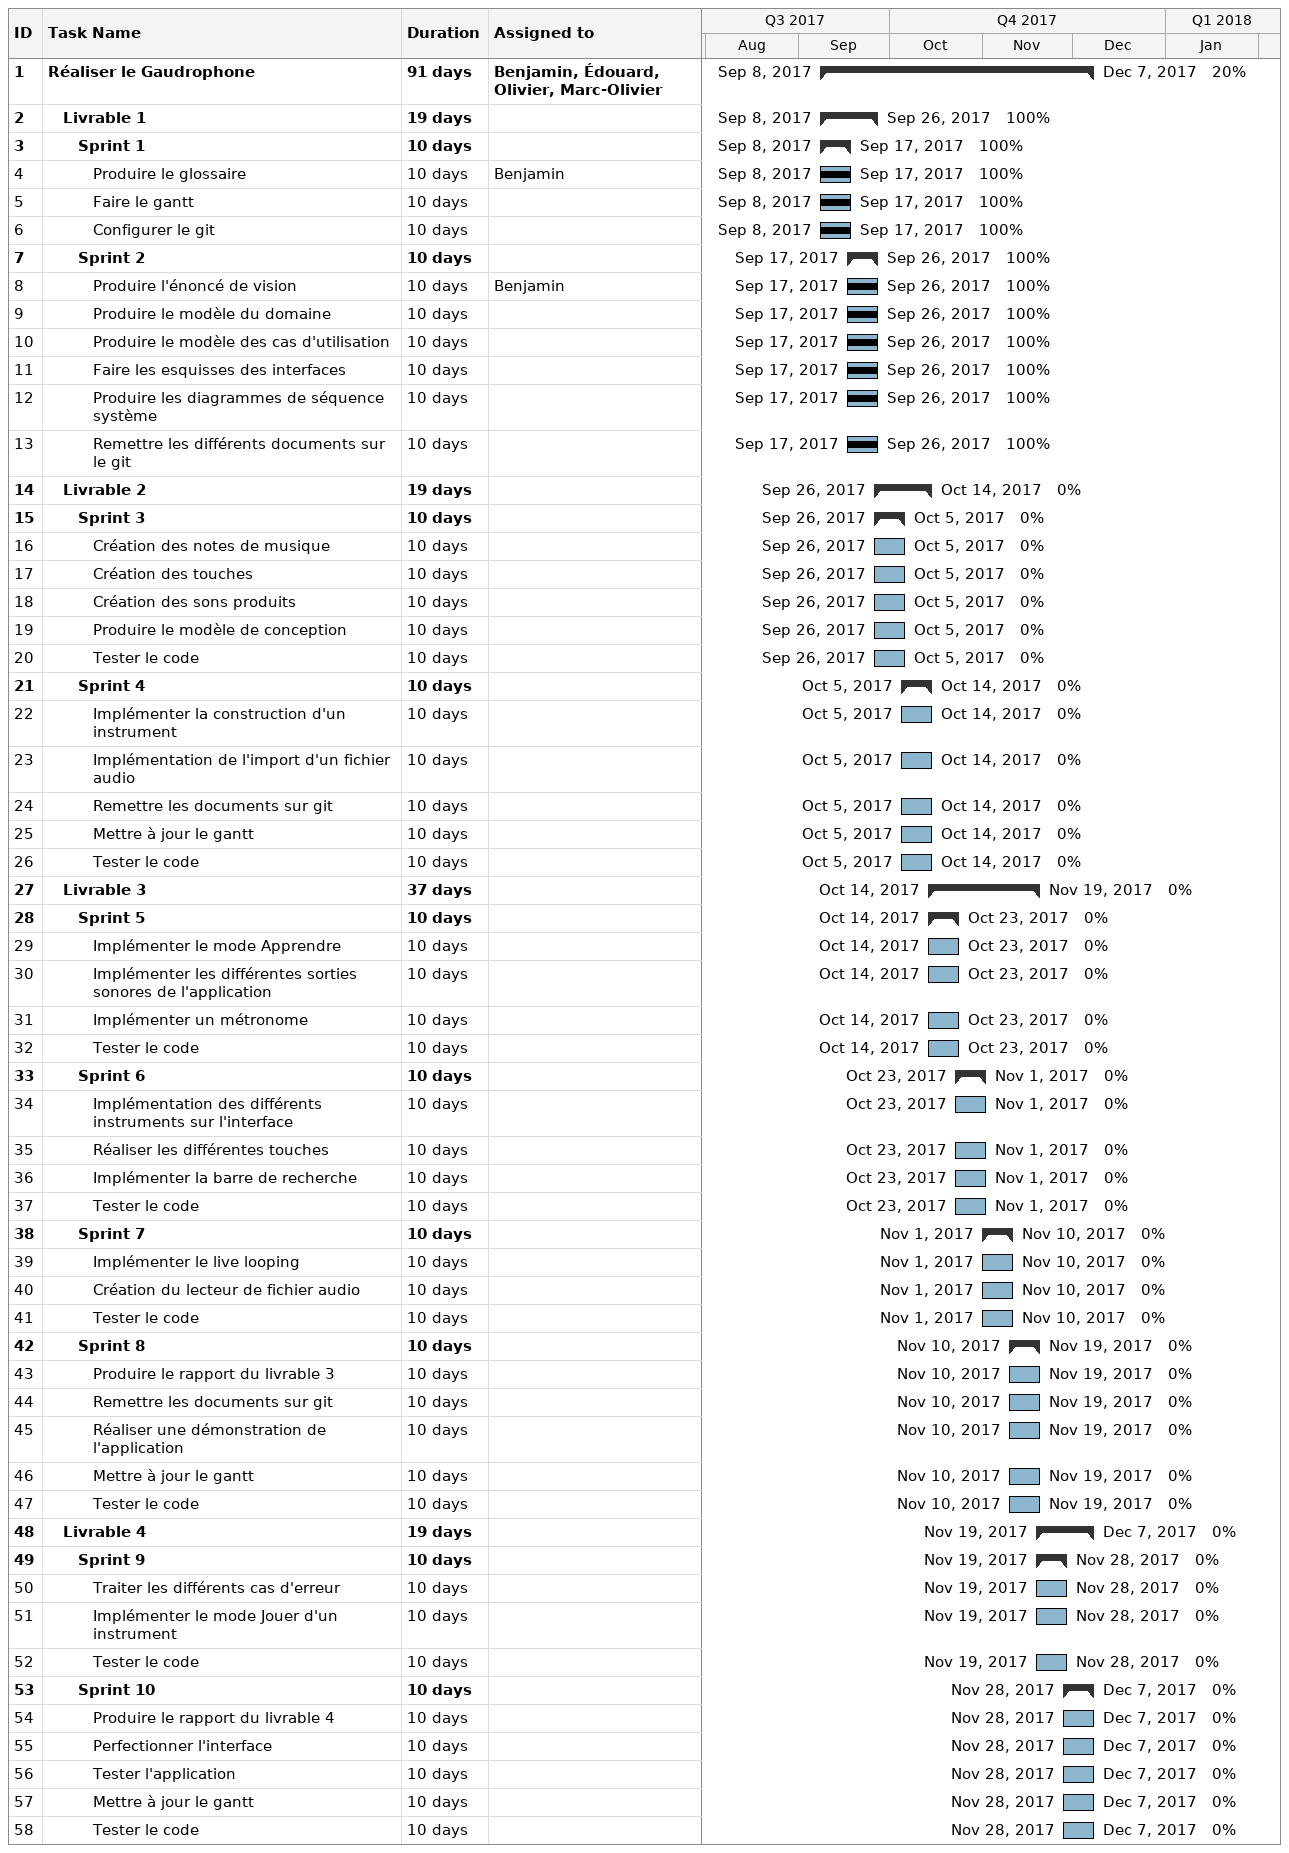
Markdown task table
| ID | Level | Task | Duration | Start | Finish | Resources | % complete |
|---|---|---|---|---|---|---|---|
| 1 | 1 | **Réaliser le Gaudrophone** | 91d | 2017-09-08 | 2017-12-07 | Benjamin, Édouard, Olivier, Marc-Olivier | 20 |
| 2 | 2 | **Livrable 1** | 19d | 2017-09-08 | 2017-09-26 |  | 100 |
| 3 | 3 | **Sprint 1** | 10d | 2017-09-08 | 2017-09-17 |  | 100 |
| 4 | 4 | Produire le glossaire | 10d | 2017-09-08 | 2017-09-17 | Benjamin | 100 |
| 5 | 4 | Faire le gantt | 10d | 2017-09-08 | 2017-09-17 |  | 100 |
| 6 | 4 | Configurer le git | 10d | 2017-09-08 | 2017-09-17 |  | 100 |
| 7 | 3 | **Sprint 2** | 10d | 2017-09-17 | 2017-09-26 |  | 100 |
| 8 | 4 | Produire l'énoncé de vision | 10d | 2017-09-17 | 2017-09-26 | Benjamin | 100 |
| 9 | 4 | Produire le modèle du domaine | 10d | 2017-09-17 | 2017-09-26 |  | 100 |
| 10 | 4 | Produire le modèle des cas d'utilisation | 10d | 2017-09-17 | 2017-09-26 |  | 100 |
| 11 | 4 | Faire les esquisses des interfaces | 10d | 2017-09-17 | 2017-09-26 |  | 100 |
| 12 | 4 | Produire les diagrammes de séquence système | 10d | 2017-09-17 | 2017-09-26 |  | 100 |
| 13 | 4 | Remettre les différents documents sur le git | 10d | 2017-09-17 | 2017-09-26 |  | 100 |
| 14 | 2 | **Livrable 2** | 19d | 2017-09-26 | 2017-10-14 |  | 0 |
| 15 | 3 | **Sprint 3** | 10d | 2017-09-26 | 2017-10-05 |  | 0 |
| 16 | 4 | Création des notes de musique | 10d | 2017-09-26 | 2017-10-05 |  | 0 |
| 17 | 4 | Création des touches | 10d | 2017-09-26 | 2017-10-05 |  | 0 |
| 18 | 4 | Création des sons produits | 10d | 2017-09-26 | 2017-10-05 |  | 0 |
| 19 | 4 | Produire le modèle de conception | 10d | 2017-09-26 | 2017-10-05 |  | 0 |
| 20 | 4 | Tester le code | 10d | 2017-09-26 | 2017-10-05 |  | 0 |
| 21 | 3 | **Sprint 4** | 10d | 2017-10-05 | 2017-10-14 |  | 0 |
| 22 | 4 | Implémenter la construction d'un instrument | 10d | 2017-10-05 | 2017-10-14 |  | 0 |
| 23 | 4 | Implémentation de l'import d'un fichier audio | 10d | 2017-10-05 | 2017-10-14 |  | 0 |
| 24 | 4 | Remettre les documents sur git | 10d | 2017-10-05 | 2017-10-14 |  | 0 |
| 25 | 4 | Mettre à jour le gantt | 10d | 2017-10-05 | 2017-10-14 |  | 0 |
| 26 | 4 | Tester le code | 10d | 2017-10-05 | 2017-10-14 |  | 0 |
| 27 | 2 | **Livrable 3** | 37d | 2017-10-14 | 2017-11-19 |  | 0 |
| 28 | 3 | **Sprint 5** | 10d | 2017-10-14 | 2017-10-23 |  | 0 |
| 29 | 4 | Implémenter le mode Apprendre | 10d | 2017-10-14 | 2017-10-23 |  | 0 |
| 30 | 4 | Implémenter les différentes sorties sonores de l'application | 10d | 2017-10-14 | 2017-10-23 |  | 0 |
| 31 | 4 | Implémenter un métronome | 10d | 2017-10-14 | 2017-10-23 |  | 0 |
| 32 | 4 | Tester le code | 10d | 2017-10-14 | 2017-10-23 |  | 0 |
| 33 | 3 | **Sprint 6** | 10d | 2017-10-23 | 2017-11-01 |  | 0 |
| 34 | 4 | Implémentation des différents instruments sur l'interface | 10d | 2017-10-23 | 2017-11-01 |  | 0 |
| 35 | 4 | Réaliser les différentes touches | 10d | 2017-10-23 | 2017-11-01 |  | 0 |
| 36 | 4 | Implémenter la barre de recherche | 10d | 2017-10-23 | 2017-11-01 |  | 0 |
| 37 | 4 | Tester le code | 10d | 2017-10-23 | 2017-11-01 |  | 0 |
| 38 | 3 | **Sprint 7** | 10d | 2017-11-01 | 2017-11-10 |  | 0 |
| 39 | 4 | Implémenter le live looping | 10d | 2017-11-01 | 2017-11-10 |  | 0 |
| 40 | 4 | Création du lecteur de fichier audio | 10d | 2017-11-01 | 2017-11-10 |  | 0 |
| 41 | 4 | Tester le code | 10d | 2017-11-01 | 2017-11-10 |  | 0 |
| 42 | 3 | **Sprint 8** | 10d | 2017-11-10 | 2017-11-19 |  | 0 |
| 43 | 4 | Produire le rapport du livrable 3 | 10d | 2017-11-10 | 2017-11-19 |  | 0 |
| 44 | 4 | Remettre les documents sur git | 10d | 2017-11-10 | 2017-11-19 |  | 0 |
| 45 | 4 | Réaliser une démonstration de l'application | 10d | 2017-11-10 | 2017-11-19 |  | 0 |
| 46 | 4 | Mettre à jour le gantt | 10d | 2017-11-10 | 2017-11-19 |  | 0 |
| 47 | 4 | Tester le code | 10d | 2017-11-10 | 2017-11-19 |  | 0 |
| 48 | 2 | **Livrable 4** | 19d | 2017-11-19 | 2017-12-07 |  | 0 |
| 49 | 3 | **Sprint 9** | 10d | 2017-11-19 | 2017-11-28 |  | 0 |
| 50 | 4 | Traiter les différents cas d'erreur | 10d | 2017-11-19 | 2017-11-28 |  | 0 |
| 51 | 4 | Implémenter le mode Jouer d'un instrument | 10d | 2017-11-19 | 2017-11-28 |  | 0 |
| 52 | 4 | Tester le code | 10d | 2017-11-19 | 2017-11-28 |  | 0 |
| 53 | 3 | **Sprint 10** | 10d | 2017-11-28 | 2017-12-07 |  | 0 |
| 54 | 4 | Produire le rapport du livrable 4 | 10d | 2017-11-28 | 2017-12-07 |  | 0 |
| 55 | 4 | Perfectionner l'interface | 10d | 2017-11-28 | 2017-12-07 |  | 0 |
| 56 | 4 | Tester l'application | 10d | 2017-11-28 | 2017-12-07 |  | 0 |
| 57 | 4 | Mettre à jour le gantt | 10d | 2017-11-28 | 2017-12-07 |  | 0 |
| 58 | 4 | Tester le code | 10d | 2017-11-28 | 2017-12-07 |  | 0 |
